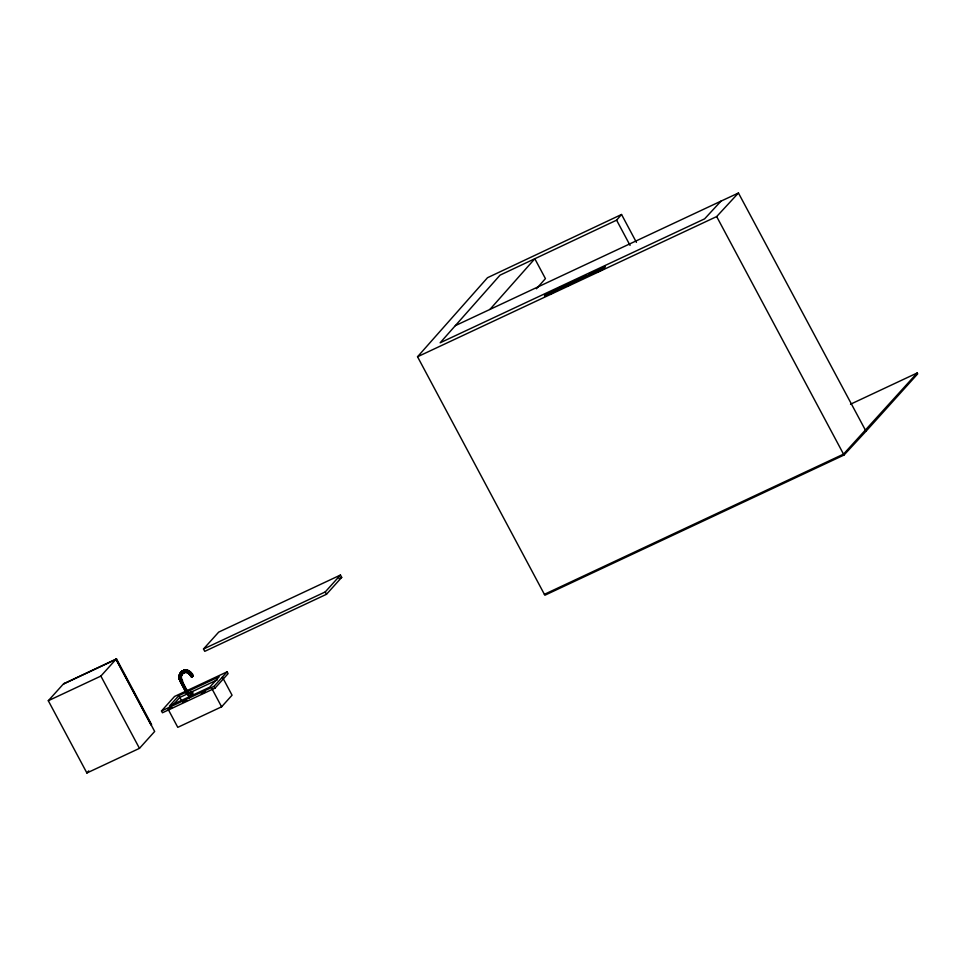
<?xml version="1.0" encoding="UTF-8"?>
<svg xmlns="http://www.w3.org/2000/svg" width="966" height="966" viewBox="0 0 966 966"><rect width="100%" height="100%" fill="white"/><g stroke="black" fill="none" stroke-linecap="round" stroke-linejoin="round"><path stroke-width="1.45" d="M181.065 682.503L179.314 679.315A7.523 6.798 78.9 0 1 182.417 670.972A7.487 6.762 78.9 0 1 190.761 672.36C195.917 675.729 190.882 679.593 189.336 673.411A5.917 5.349 78.9 0 0 186.873 671.95M181.077 682.117L180.545 682.636L182.465 681.537L187.984 692.876M186.643 693.383L186.921 693.443M188.515 697.754L190.604 696.631M190.556 696.703L190.193 696.691M191.437 676.997L192.536 676.079M193.128 675.934L190.519 672.408A7.366 6.653 78.9 0 0 182.381 671.128A7.366 6.653 78.9 0 0 179.398 679.315M621.549 214.488L487.504 277.713L417.541 356.756L544.872 595.237L844.006 455.046L866.007 431.259L738.447 193.007L720.998 201.133L704.612 218.859L440.134 342.809L500.038 275.141L616.598 220.163L621.549 214.488L636.425 242.369M489.907 309.446L534.814 258.743L545.428 278.619L536.444 288.762M48.3 700.724L100.875 676.079L116.089 659.198L154.669 731.467L139.466 748.348L86.892 772.993L48.3 700.724L63.502 683.843L116.5 658.872L151.565 724.548L151.094 725.068L116.029 659.392L116.5 658.872M64.179 683.397L63.708 683.916L116.029 659.392M86.892 772.993L88.787 770.88M203.5 648.983L218.702 632.102L340.443 575.048L341.698 577.39L326.484 594.283L204.756 651.338L203.5 648.983L325.24 591.929L340.443 575.048M161.491 710.976L174.556 696.462L227.131 671.817L228.097 673.628L215.032 688.13L162.445 712.775L161.491 710.976L214.066 686.331L227.131 671.817M178.855 695.617L169.448 706.061L209.755 687.176L219.161 676.731L178.855 695.617L181.825 701.183M173.24 704.733L179.821 697.428L217.447 679.798M172.117 707.402L168.144 709.273L177.78 727.338L221.6 706.81L232.057 695.206L222.409 677.13M866.007 431.259L917.7 373.854L917.217 372.948L843.523 454.141L544.389 594.332M417.541 356.756L716.675 216.565L738.447 193.007M188.829 697.078L188.189 697.657L189.421 697.15M188.938 697.295L188.273 697.826L188.986 697.621M190.64 696.389L190.048 697.078M180.751 682.346L186.547 693.419M188.418 692.586L187.79 692.996M190.024 673.423A5.856 5.289 78.9 0 0 181.222 678.857A5.711 5.168 78.9 0 1 189.819 673.543L192.125 676.816L189.807 673.604A5.627 5.084 78.9 0 0 181.342 678.808A5.458 4.939 78.9 0 1 189.481 673.761A5.337 4.83 78.9 0 0 181.391 678.784C184.989 682.431 179.302 684.254 179.628 679.219A7.366 6.653 78.9 0 1 182.598 671.092A7.366 6.653 78.9 0 1 190.676 672.445A7.523 6.798 78.9 0 0 182.417 670.972A7.487 6.762 78.9 0 0 179.519 679.291L180.896 682.431M190.459 672.493L192.777 676.381L190.387 673.048M182.091 681.839L188.225 692.598M187.066 693.419L187.899 692.972M182.067 681.984L181.185 678.832M455.324 325.651L720.998 201.133M338.994 578.658L341.698 577.39M182.743 702.427L186.728 700.555M201.339 693.721L205.311 691.849M850.515 404.223L917.217 372.948M189.239 697.512L188.31 697.875M190.193 696.426L190.544 696.269M180.727 682.515L186.535 693.552M190.531 672.867L192.898 676.248M192.56 676.55L190.205 673.217A6.122 5.53 78.9 0 0 181.028 678.905M192.331 676.719L190.012 673.399A5.917 5.349 78.9 0 0 181.113 678.881L182.248 682.056L180.871 678.905A6.412 5.796 78.9 0 1 183.395 671.853A6.412 5.796 78.9 0 1 190.435 673.036M184.095 671.889A5.917 5.349 78.9 0 0 180.871 674.558A5.856 5.289 78.9 0 1 189.215 673.592L191.679 677.069M191.534 677.118L189.143 673.725A5.458 4.927 78.9 0 0 180.896 676.067M716.675 216.565L844.006 455.046M616.598 220.163L630.061 245.376M325.24 591.929L326.484 594.283M214.066 686.331L215.032 688.13M211.952 688.734L221.6 706.81M100.875 676.079L139.466 748.348M180.739 678.977L181.753 682.262L180.509 679.05A6.702 6.05 78.9 0 1 183.25 671.599A6.702 6.05 78.9 0 1 190.604 672.843M181.511 682.358L180.256 679.11A6.617 5.977 78.9 0 1 179.93 677.395M181.246 682.455L179.869 679.158A7.197 6.496 78.9 0 1 182.9 671.189A7.197 6.496 78.9 0 1 190.797 672.517M189.843 693.02A1.232 0.64 57 0 1 190.785 692.67A1.232 0.64 57 0 1 191.534 694.349A1.232 0.64 57 0 1 190.326 694.107A1.352 0.7 57 0 0 191.703 694.312A1.352 0.7 57 0 0 190.7 692.429A1.352 0.7 57 0 0 189.879 693.214M188.865 696.124A1.232 0.64 57 0 1 188.455 695.991M187.827 695.351A1.232 0.64 57 0 1 187.609 694.107M187.899 693.938A1.232 0.64 57 0 1 189.155 695.955M191.268 692.091A1.232 0.64 57 0 1 192.198 691.753A1.232 0.64 57 0 1 192.946 693.419A1.232 0.64 57 0 1 191.751 693.19M181.294 678.796A5.301 4.794 78.9 0 1 189.276 673.894M190.338 672.505A7.378 6.665 78.9 0 0 182.248 671.153A7.378 6.665 78.9 0 0 179.265 679.34A7.197 6.496 78.9 0 1 182.236 671.322A7.197 6.496 78.9 0 1 190.133 672.65M190.64 672.71A6.907 6.243 78.9 0 0 183.057 671.442A6.967 6.291 78.9 0 0 180.256 679.11A6.907 6.243 78.9 0 1 183.057 671.442A6.967 6.291 78.9 0 1 190.725 672.662M180.014 679.17A7.112 6.424 78.9 0 1 182.9 671.273A7.112 6.424 78.9 0 1 190.7 672.59M181.306 674.715A5.567 5.023 78.9 0 1 189.227 673.749M181.101 674.642A5.711 5.168 78.9 0 1 189.239 673.664M181.101 676.079A5.337 4.83 78.9 0 1 189.179 673.882M179.724 679.243A7.378 6.665 78.9 0 1 182.719 671.056A7.378 6.665 78.9 0 1 190.809 672.421M181.403 678.796A5.458 4.927 78.9 0 1 189.602 673.737M181.511 673.193A6.158 5.567 78.9 0 1 183.987 671.66M186.885 671.732A6.158 5.567 78.9 0 1 188.237 672.372M179.374 675.62A7.112 6.424 78.9 0 1 182.32 671.394M183.854 670.718A7.112 6.424 78.9 0 1 187.199 670.802M179.386 675.681A6.967 6.291 78.9 0 1 182.272 671.539M183.781 670.875A6.967 6.291 78.9 0 1 185.412 670.682M179.579 675.765A6.702 6.05 78.9 0 1 180.159 674.171M181.101 672.807A6.702 6.05 78.9 0 1 182.345 671.781M550.451 292.469L544.389 295.898L548.374 294.413L551.815 291.78L545.138 294.944L550.451 292.469M579.974 279.198C585.396 278.57 591.349 271.881 581.375 277.81C587.4 274.356 586.471 276.952 579.974 279.198M561.898 286.745L560.521 288.544L565.376 286.383L566.909 285.332L561.886 287.759L568.237 283.98L561.898 286.745M573.949 281.094L572.572 282.893L577.414 280.732L578.96 279.681L573.937 282.12L580.276 278.329L573.949 281.094M571.715 282.193L570.145 284.04L570.773 283.932L567.803 285.827L568.588 284.958C565.822 286.817 570.797 281.794 571.715 282.193M566.813 284.644L562.393 287.144L566.813 284.644M578.863 279.005L574.444 281.492L578.863 279.005M545.778 295.065L549.956 293.109L545.778 295.065M596.433 271.048L597.628 270.963C591.047 275.105 605.815 269.188 605.127 266.399L596.433 271.048M597.845 270.383L603.4 267.437L597.845 270.383M596.928 271.688L601.975 269.019L596.928 271.688M595.056 271.434L593.402 273.33L592.122 273.921L593.692 272.134L587.328 276.167L589.562 273.692L595.056 271.434M551.526 293.217L551.091 293.7L552.806 292.613L551.526 293.217M554.182 290.271L551.948 292.758L555.45 289.679L554.182 290.271M559.012 288.013L554.049 291.72L558.046 289.897L560.28 287.409L559.012 288.013"/></g></svg>
